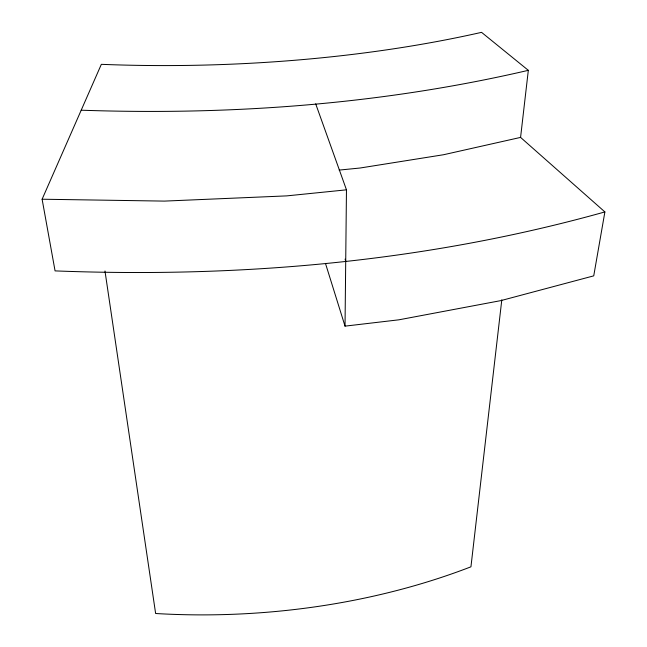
<?xml version="1.0" encoding="UTF-8"?>
<svg xmlns="http://www.w3.org/2000/svg" width="647" height="647" viewBox="0 0 647 647"><rect width="100%" height="100%" fill="white"/><g stroke="black" fill="none" stroke-linecap="round" stroke-linejoin="round"><path stroke-width="0.97" d="M339.149 170.088L360.055 168.018L443.559 154.73L520.576 137.407L604.888 211.925L593.736 275.857L500.859 300.612L398.908 319.812L345.029 326.137L346.468 189.83L315.687 103.852M501.805 299.82L470.943 566.812A480.664 289.492 -2.9 0 1 155.628 613.502L104.976 270.988M520.576 137.407L528.324 70.329L481.554 32.35A556.889 192.814 -1.3 0 1 101.344 64.328L42.112 199.219L55.068 270.891C239.875 278.097 426.438 261.946 604.888 211.925M528.324 70.329C382.029 104.369 231.116 115.409 81.198 110.2M346.468 189.83L286.791 195.879L164.403 201.104L42.112 199.219M345.086 259.107L345.716 261.016M325.49 263.466L345.029 326.137"/></g></svg>
